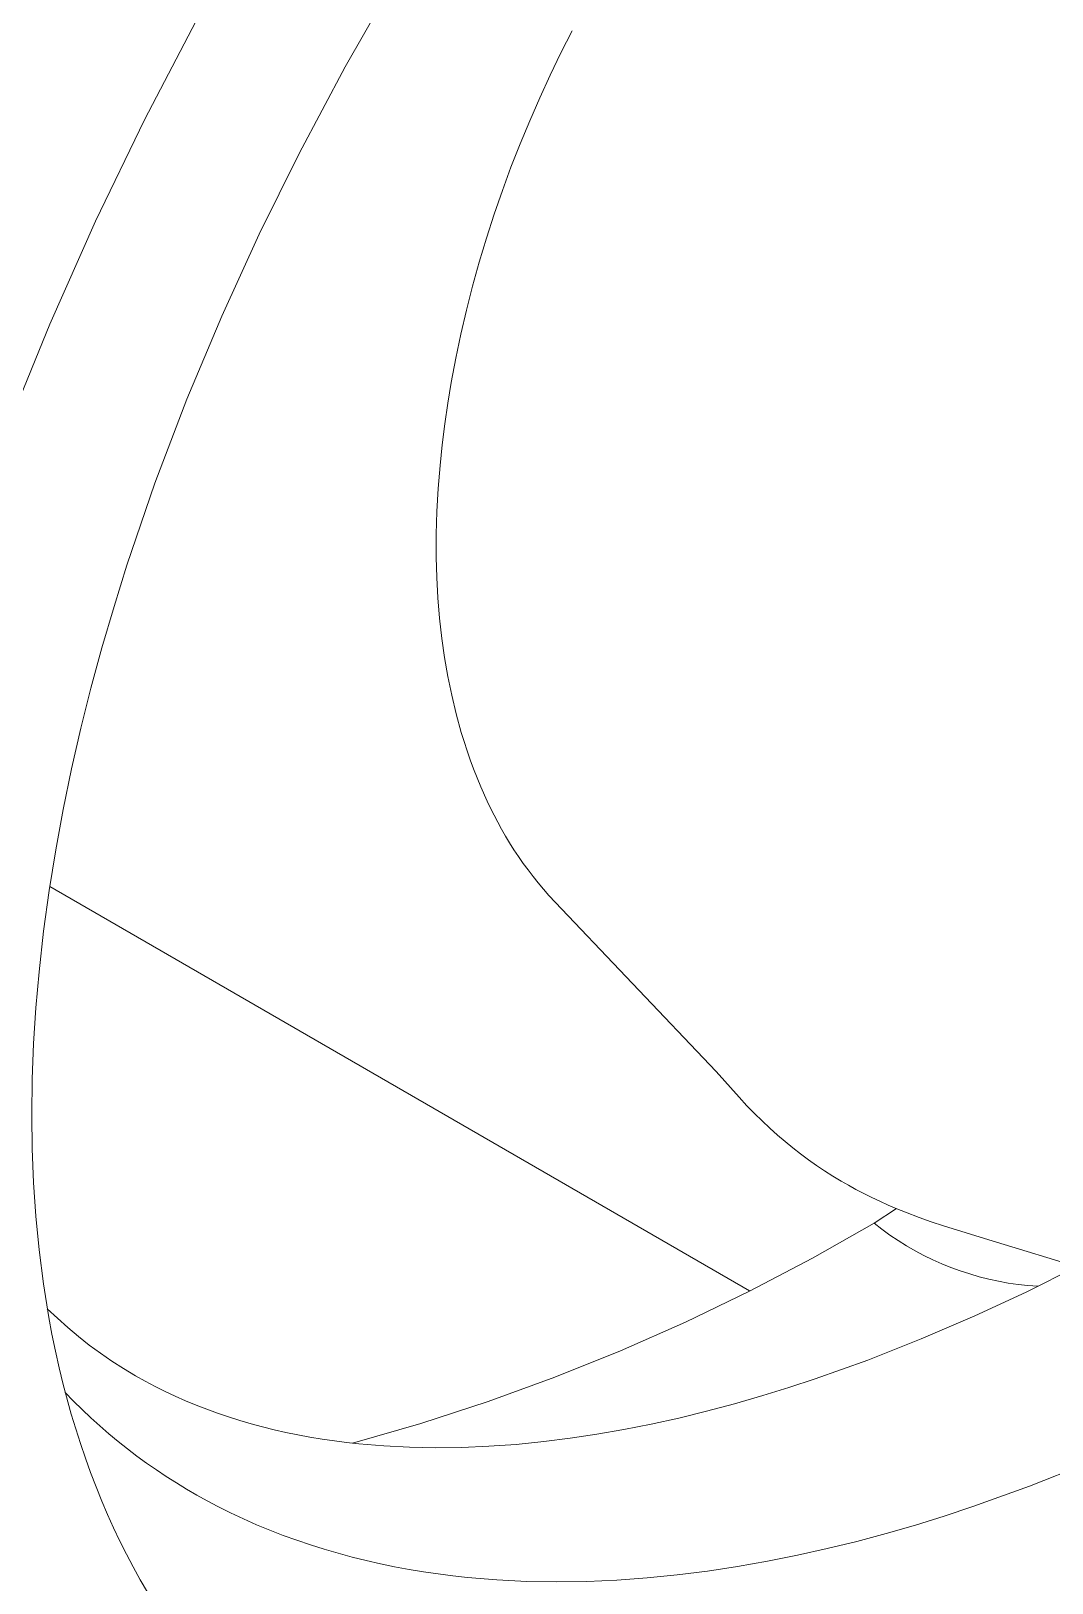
# Model space of a CAD drawing. Header units: inches. Extents: x -1 to 175, y 3 to 130.
# Drawn here: x 148.897 to 150.325, y 39.765 to 41.935 of the extents above; entities that cross this region are included whole.
import ezdxf

# ---------------------------------------------------------------- set-up
doc = ezdxf.new("R2010")
doc.units = ezdxf.units.IN
doc.layers.add('ZANO_R', color=7, linetype='Continuous', lineweight=0)

msp = doc.modelspace()

# ---------------------------------------------------------------- linework, layer by layer
at = {"layer": 'ZANO_R'}
for p, q in [((149.33622, 41.88459), (149.4043, 42.00389)), ((149.12769, 41.94902), (149.05534, 41.81062)), ((149.65372, 41.9352), (149.638, 41.90424)), ((149.27173, 41.7633), (149.33622, 41.88459)), ((149.638, 41.90424), (149.62287, 41.87298)), ((149.62287, 41.87298), (149.60835, 41.84144)), ((149.60835, 41.84144), (149.59432, 41.80936)), ((149.05534, 41.81062), (148.98682, 41.66892)), ((149.59432, 41.80936), (149.58092, 41.77702)), ((149.58092, 41.77702), (149.56816, 41.74442)), ((149.216, 41.65049), (149.27173, 41.7633)), ((149.56816, 41.74442), (149.55605, 41.71158)), ((149.55605, 41.71158), (149.5446, 41.67849)), ((148.98682, 41.66892), (148.92302, 41.52503)), ((149.5446, 41.67849), (149.53384, 41.64519)), ((149.16367, 41.53606), (149.216, 41.65049)), ((149.53384, 41.64519), (149.52376, 41.61166)), ((149.52376, 41.61166), (149.51439, 41.57793)), ((149.51439, 41.57793), (149.50586, 41.54452)), ((149.11498, 41.42005), (149.16367, 41.53606)), ((149.50586, 41.54452), (149.49805, 41.51093)), ((148.92302, 41.52503), (148.8711, 41.39676)), ((149.49805, 41.51093), (149.49096, 41.47719)), ((149.49096, 41.47719), (149.48461, 41.44329)), ((149.48461, 41.44329), (149.47981, 41.41437)), ((149.07018, 41.3025), (149.11498, 41.42005)), ((149.47981, 41.41437), (149.47557, 41.38535)), ((149.47557, 41.38535), (149.47194, 41.35626)), ((149.47194, 41.35626), (149.46891, 41.32709)), ((149.46891, 41.32709), (149.46633, 41.2951)), ((149.03097, 41.18797), (149.07018, 41.3025)), ((149.46633, 41.2951), (149.46456, 41.26305)), ((149.46456, 41.26305), (149.46363, 41.23097)), ((149.46363, 41.23097), (149.4636, 41.19887)), ((149.4636, 41.19887), (149.46435, 41.17041)), ((149.01291, 41.1302), (149.03097, 41.18797)), ((149.46435, 41.17041), (149.46588, 41.14198)), ((148.99594, 41.0721), (149.01291, 41.1302)), ((149.46588, 41.14198), (149.46821, 41.1136)), ((149.46821, 41.1136), (149.47138, 41.08531)), ((149.47138, 41.08531), (149.47518, 41.05872)), ((148.98071, 41.01604), (148.99594, 41.0721)), ((149.47518, 41.05872), (149.47978, 41.03227)), ((148.96659, 40.9597), (148.98071, 41.01604)), ((149.47978, 41.03227), (149.48521, 41.00597)), ((149.48521, 41.00597), (149.49149, 40.97986)), ((149.49149, 40.97986), (149.49866, 40.95395)), ((148.95361, 40.90308), (148.96659, 40.9597)), ((149.49866, 40.95395), (149.50258, 40.94109)), ((149.50258, 40.94109), (149.50674, 40.92831)), ((149.50674, 40.92831), (149.51114, 40.91561)), ((149.51114, 40.91561), (149.51578, 40.903)), ((148.94183, 40.84621), (148.95361, 40.90308)), ((149.51578, 40.903), (149.52066, 40.89048)), ((149.52066, 40.89048), (149.5258, 40.87806)), ((149.5258, 40.87806), (149.53479, 40.85791)), ((148.93141, 40.78971), (148.94183, 40.84621)), ((149.53479, 40.85791), (149.53954, 40.84796)), ((149.53954, 40.84796), (149.54448, 40.8381)), ((149.54448, 40.8381), (149.5496, 40.82834)), ((149.5496, 40.82834), (149.55491, 40.81867)), ((149.55491, 40.81867), (149.56041, 40.80911)), ((149.56041, 40.80911), (149.56609, 40.79967)), ((149.56609, 40.79967), (149.57224, 40.78994)), ((148.92227, 40.73299), (148.93141, 40.78971)), ((149.57224, 40.78994), (149.57859, 40.78035)), ((149.57859, 40.78035), (149.58516, 40.7709)), ((149.58516, 40.7709), (149.59195, 40.76161)), ((149.59195, 40.76161), (149.59895, 40.75248)), ((148.91448, 40.67607), (148.92227, 40.73299)), ((149.90197, 40.17333), (148.92314, 40.73874)), ((149.59895, 40.75248), (149.60617, 40.74352)), ((149.60617, 40.74352), (149.61361, 40.73475)), ((149.61361, 40.73475), (149.62127, 40.72616)), ((149.85504, 40.47998), (149.62127, 40.72616)), ((148.90807, 40.61898), (148.91448, 40.67607)), ((148.90366, 40.56904), (148.90807, 40.61898)), ((148.90043, 40.51902), (148.90366, 40.56904)), ((148.89844, 40.46894), (148.90043, 40.51902)), ((149.88719, 40.44373), (149.85504, 40.47998)), ((148.89777, 40.41882), (148.89844, 40.46894)), ((149.89824, 40.43196), (149.88719, 40.44373)), ((149.90869, 40.4213), (149.89824, 40.43196)), ((148.8984, 40.37167), (148.89777, 40.41882)), ((149.91936, 40.41086), (149.90869, 40.4213)), ((149.93007, 40.40078), (149.91936, 40.41086)), ((149.941, 40.39094), (149.93007, 40.40078)), ((149.9515, 40.38193), (149.941, 40.39094)), ((148.9003, 40.32455), (148.8984, 40.37167)), ((149.96221, 40.37317), (149.9515, 40.38193)), ((149.97312, 40.36466), (149.96221, 40.37317)), ((149.98423, 40.35641), (149.97312, 40.36466)), ((149.99536, 40.34854), (149.98423, 40.35641)), ((150.00667, 40.34094), (149.99536, 40.34854)), ((148.90352, 40.2775), (148.9003, 40.32455)), ((150.01815, 40.33362), (150.00667, 40.34094)), ((150.02981, 40.32658), (150.01815, 40.33362)), ((150.04002, 40.32071), (150.02981, 40.32658)), ((150.05059, 40.31494), (150.04002, 40.32071)), ((150.06149, 40.30928), (150.05059, 40.31494)), ((150.07267, 40.30373), (150.06149, 40.30928)), ((150.08413, 40.29832), (150.07267, 40.30373)), ((148.90808, 40.23056), (148.90352, 40.2775)), ((150.10733, 40.28813), (150.07595, 40.26767)), ((150.09582, 40.29306), (150.08413, 40.29832)), ((150.10772, 40.28796), (150.09582, 40.29306)), ((150.11981, 40.28305), (150.10772, 40.28796)), ((150.139, 40.27573), (150.11981, 40.28305)), ((150.07595, 40.26767), (149.98964, 40.21867)), ((150.07595, 40.26767), (150.0869, 40.25919)), ((150.0869, 40.25919), (150.09814, 40.2511)), ((150.15585, 40.26973), (150.139, 40.27573)), ((150.17319, 40.2639), (150.15585, 40.26973)), ((150.23647, 40.24455), (150.17319, 40.2639)), ((150.09814, 40.2511), (150.10964, 40.24339)), ((150.10964, 40.24339), (150.1214, 40.23608)), ((150.1214, 40.23608), (150.13341, 40.22918)), ((150.4192, 40.18888), (150.23647, 40.24455)), ((148.91415, 40.18309), (148.90808, 40.23056)), ((149.98964, 40.21867), (149.90174, 40.17259)), ((150.13341, 40.22918), (150.14564, 40.22269)), ((150.14564, 40.22269), (150.15809, 40.21662)), ((150.15809, 40.21662), (150.17074, 40.21098)), ((150.17074, 40.21098), (150.18357, 40.20578)), ((150.18357, 40.20578), (150.19658, 40.20102)), ((150.19658, 40.20102), (150.20974, 40.19671)), ((150.20974, 40.19671), (150.22304, 40.19286)), ((150.22304, 40.19286), (150.23646, 40.18945)), ((150.28853, 40.17149), (150.35911, 40.20665)), ((148.92174, 40.13584), (148.91415, 40.18309)), ((149.90174, 40.17259), (149.81234, 40.12948)), ((150.21701, 40.13827), (150.28853, 40.17149)), ((150.23646, 40.18945), (150.24999, 40.18651)), ((150.24999, 40.18651), (150.26362, 40.18404)), ((150.26362, 40.18404), (150.27732, 40.18203)), ((150.27732, 40.18203), (150.29108, 40.18049)), ((150.29108, 40.18049), (150.30489, 40.17943)), ((148.91964, 40.14804), (148.93367, 40.13468)), ((148.92613, 40.11232), (148.92174, 40.13584)), ((148.93367, 40.13468), (148.94813, 40.12175)), ((149.81234, 40.12948), (149.72155, 40.08939)), ((150.14169, 40.10583), (150.21701, 40.13827)), ((148.93093, 40.08889), (148.92613, 40.11232)), ((148.94813, 40.12175), (148.96302, 40.10927)), ((148.96302, 40.10927), (148.9783, 40.09727)), ((150.06715, 40.0764), (150.14169, 40.10583)), ((148.93616, 40.06554), (148.93093, 40.08889)), ((148.9783, 40.09727), (148.99396, 40.08576)), ((148.99396, 40.08576), (149.00997, 40.07477)), ((149.72155, 40.08939), (149.62947, 40.05237)), ((148.94181, 40.0423), (148.93616, 40.06554)), ((149.00997, 40.07477), (149.02631, 40.06429)), ((149.02631, 40.06429), (149.04294, 40.05436)), ((149.99338, 40.05), (150.06715, 40.0764)), ((148.9531, 40.00073), (148.94181, 40.0423)), ((149.04294, 40.05436), (149.05655, 40.04673)), ((149.05655, 40.04673), (149.07035, 40.03943)), ((149.07035, 40.03943), (149.08432, 40.03245)), ((149.62947, 40.05237), (149.53619, 40.01845)), ((149.95678, 40.03795), (149.99338, 40.05)), ((148.95647, 40.01899), (148.9447, 40.03114)), ((148.96846, 40.00713), (148.95647, 40.01899)), ((149.08432, 40.03245), (149.09855, 40.02577)), ((149.09855, 40.02577), (149.11301, 40.01938)), ((149.11301, 40.01938), (149.12771, 40.01329)), ((149.53619, 40.01845), (149.44184, 39.98767)), ((149.88083, 40.01525), (149.92036, 40.02667)), ((149.92036, 40.02667), (149.95678, 40.03795)), ((148.9593, 39.98011), (148.9531, 40.00073)), ((148.98068, 39.99555), (148.96846, 40.00713)), ((148.99313, 39.98427), (148.98068, 39.99555)), ((149.12771, 40.01329), (149.14264, 40.00748)), ((149.14264, 40.00748), (149.1578, 40.00197)), ((149.1578, 40.00197), (149.17319, 39.99676)), ((149.17319, 39.99676), (149.18881, 39.99184)), ((149.76418, 39.98673), (149.80272, 39.99528)), ((149.80272, 39.99528), (149.84161, 40.00478)), ((149.84161, 40.00478), (149.88083, 40.01525)), ((148.96586, 39.9596), (148.9593, 39.98011)), ((149.00579, 39.97327), (148.99313, 39.98427)), ((149.01866, 39.96257), (149.00579, 39.97327)), ((149.18881, 39.99184), (149.20464, 39.98722)), ((149.20464, 39.98722), (149.22068, 39.98289)), ((149.22068, 39.98289), (149.23694, 39.97886)), ((149.23694, 39.97886), (149.25341, 39.97513)), ((149.25341, 39.97513), (149.27008, 39.97169)), ((149.44184, 39.98767), (149.3465, 39.96007)), ((149.68827, 39.97257), (149.72603, 39.97916)), ((149.72603, 39.97916), (149.76418, 39.98673)), ((148.97281, 39.93922), (148.96586, 39.9596)), ((149.03174, 39.95215), (149.01866, 39.96257)), ((149.04503, 39.94203), (149.03174, 39.95215)), ((149.27008, 39.97169), (149.28695, 39.96856)), ((149.28695, 39.96856), (149.30402, 39.96573)), ((149.30402, 39.96573), (149.32128, 39.9632)), ((149.32128, 39.9632), (149.33829, 39.96102)), ((149.33829, 39.96102), (149.35548, 39.95912)), ((149.35548, 39.95912), (149.39042, 39.95619)), ((149.39042, 39.95619), (149.42607, 39.95438)), ((149.42607, 39.95438), (149.46242, 39.95371)), ((149.46242, 39.95371), (149.49941, 39.95417)), ((149.49941, 39.95417), (149.53703, 39.95575)), ((149.53703, 39.95575), (149.57525, 39.95847)), ((149.57525, 39.95847), (149.61404, 39.96232)), ((149.61404, 39.96232), (149.65093, 39.96695)), ((149.65093, 39.96695), (149.68827, 39.97257)), ((148.98013, 39.91897), (148.97281, 39.93922)), ((149.05851, 39.9322), (149.04503, 39.94203)), ((149.0722, 39.92266), (149.05851, 39.9322)), ((150.37106, 39.93064), (150.29349, 39.89988)), ((148.98784, 39.89887), (148.98013, 39.91897)), ((149.08607, 39.91341), (149.0722, 39.92266)), ((149.10013, 39.90445), (149.08607, 39.91341)), ((148.99595, 39.87891), (148.98784, 39.89887)), ((149.11437, 39.89579), (149.10013, 39.90445)), ((149.1288, 39.88742), (149.11437, 39.89579)), ((149.14339, 39.87935), (149.1288, 39.88742)), ((150.29349, 39.89988), (150.21434, 39.87143)), ((149.00397, 39.86021), (148.99595, 39.87891)), ((149.15816, 39.87157), (149.14339, 39.87935)), ((149.17601, 39.86267), (149.15816, 39.87157)), ((150.21434, 39.87143), (150.1742, 39.85818)), ((149.01234, 39.84166), (149.00397, 39.86021)), ((149.19409, 39.85418), (149.17601, 39.86267)), ((149.21238, 39.84611), (149.19409, 39.85418)), ((149.23089, 39.83844), (149.21238, 39.84611)), ((150.13371, 39.84562), (150.09289, 39.83381)), ((150.1742, 39.85818), (150.13371, 39.84562)), ((149.02107, 39.82328), (149.01234, 39.84166)), ((149.03016, 39.80508), (149.02107, 39.82328)), ((149.24959, 39.83118), (149.23089, 39.83844)), ((149.26849, 39.82432), (149.24959, 39.83118)), ((149.28757, 39.81786), (149.26849, 39.82432)), ((150.05175, 39.82279), (150.01035, 39.81261)), ((150.09289, 39.83381), (150.05175, 39.82279)), ((149.03961, 39.78706), (149.03016, 39.80508)), ((149.30682, 39.8118), (149.28757, 39.81786)), ((149.32625, 39.80614), (149.30682, 39.8118)), ((149.34583, 39.80087), (149.32625, 39.80614)), ((149.36556, 39.79598), (149.34583, 39.80087)), ((149.96872, 39.80331), (149.92689, 39.79493)), ((150.01035, 39.81261), (149.96872, 39.80331)), ((149.04943, 39.76923), (149.03961, 39.78706)), ((149.38543, 39.79148), (149.36556, 39.79598)), ((149.40544, 39.78737), (149.38543, 39.79148)), ((149.42557, 39.78363), (149.40544, 39.78737)), ((149.44581, 39.78027), (149.42557, 39.78363)), ((149.46617, 39.77728), (149.44581, 39.78027)), ((149.8428, 39.78115), (149.80062, 39.77584)), ((149.8849, 39.78753), (149.8428, 39.78115)), ((149.92689, 39.79493), (149.8849, 39.78753)), ((149.05961, 39.75162), (149.04943, 39.76923)), ((149.48663, 39.77467), (149.46617, 39.77728)), ((149.50717, 39.77241), (149.48663, 39.77467)), ((149.54851, 39.76897), (149.50717, 39.77241)), ((149.59014, 39.76691), (149.54851, 39.76897)), ((149.63199, 39.7662), (149.59014, 39.76691)), ((149.67403, 39.76677), (149.63199, 39.7662)), ((149.71618, 39.7686), (149.67403, 39.76677)), ((149.75839, 39.77164), (149.71618, 39.7686)), ((149.80062, 39.77584), (149.75839, 39.77164))]:
    msp.add_line(p, q, dxfattribs=at)

doc.saveas('drawing.dxf')
